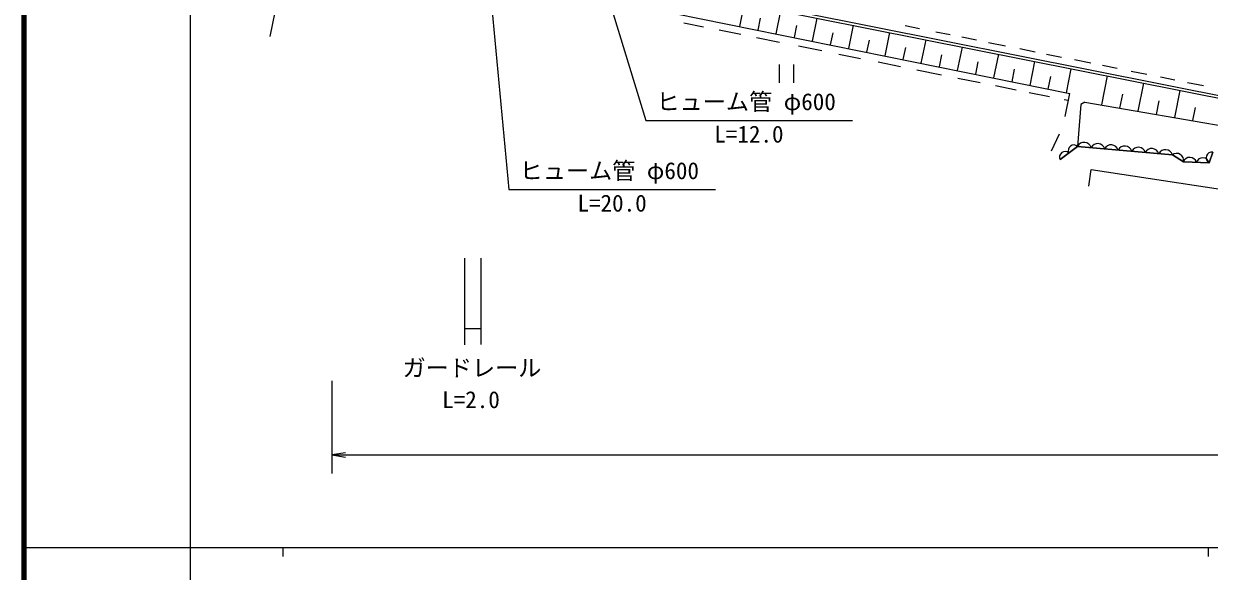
# Model space of a CAD drawing. Units: millimetres, scale not verified. Extents: x 40000 to 680000, y 20000 to 380000.
# Drawn here: x 40000 to 168135, y 202409 to 261659 of the extents above; entities that cross this region are included whole.
import ezdxf
from ezdxf.enums import TextEntityAlignment as Align

# ---------------------------------------------------------------- set-up
doc = ezdxf.new("R2010")
doc.units = ezdxf.units.MM
doc.header["$LTSCALE"] = 1000
for name, color, linetype, lineweight in [('M-BGD', 7, 'Continuous', 13), ('M-BMK-SRVR', 3, 'Continuous', 13), ('M-STR-STR3', 7, 'Continuous', 13), ('M-TTL', 7, 'Continuous', 13), ('M-TTL-BAND', 7, 'Continuous', 25)]:
    doc.layers.add(name, color=color, linetype=linetype, lineweight=lineweight)
doc.styles.add('ＭＳ ゴシック', font='')
doc.styles.get('ＭＳ ゴシック').set_extended_font_data('MS Gothic')

# ---------------------------------------------------------------- blocks, each defined once
blk = doc.blocks.new('open_arrow')
at = {"color": 0, "linetype": 'Continuous', "lineweight": -2}
blk.add_lwpolyline([(7.5, 1.25), (0, 0), (7.5, -1.25)], dxfattribs=at)

msp = doc.modelspace()

# ---------------------------------------------------------------- linework, layer by layer
at = {"layer": 'M-BGD'}
for p, q in [((92948, 269103), (190639, 249628)), ((92657, 268855), (190609, 249328)), ((90197, 266868), (153053, 254111)), ((117878, 263827), (117376, 261352)), ((121801, 263045), (121296, 260556)), ((111328, 261761), (113480, 261326)), ((119597, 262238), (119336, 260954)), ((123518, 261451), (123256, 260159)), ((125724, 262263), (125216, 259761)), ((129647, 261481), (129136, 258965)), ((136808, 261111), (135259, 261423)), ((115165, 260986), (117520, 260510)), ((119194, 260172), (121681, 259670)), ((127440, 260664), (127176, 259363)), ((133570, 260699), (133056, 258170)), ((140116, 260443), (138563, 260757)), ((142975, 259867), (141388, 260187)), ((123733, 259256), (126249, 258748)), ((131362, 259876), (131096, 258567)), ((135284, 259089), (135016, 257772)), ((137492, 259917), (136976, 257374)), ((141415, 259135), (140896, 256578)), ((146108, 259235), (144287, 259602)), ((149304, 258590), (147652, 258923)), ((128097, 258374), (130433, 257903)), ((139205, 258302), (138936, 256976)), ((145338, 258353), (144816, 255783)), ((149261, 257571), (148737, 254987)), ((152153, 258015), (150550, 258339)), ((155325, 257376), (153552, 257733)), ((121687, 255243), (121687, 257243)), ((123187, 257243), (123187, 255243)), ((132336, 257518), (134765, 257028)), ((136511, 256675), (139196, 256133)), ((143127, 257514), (142856, 256181)), ((147049, 256727), (146777, 255385)), ((153184, 256789), (152657, 254192)), ((158179, 256800), (156598, 257119)), ((161390, 256152), (159707, 256492)), ((140967, 255775), (143381, 255288)), ((150971, 255940), (150697, 254590)), ((157107, 256007), (156469, 252866)), ((161029, 255225), (160413, 252187)), ((164419, 255541), (162864, 255855)), ((167495, 254921), (165767, 255269)), ((145022, 254957), (147273, 254502)), ((148660, 254222), (150868, 253776)), ((152543, 251633), (153053, 254111)), ((158746, 254029), (158441, 252527)), ((164952, 254443), (164357, 251508)), ((152445, 253458), (152899, 253366)), ((154267, 252923), (153904, 248380)), ((154697, 253172), (154267, 252923)), ((154697, 253172), (173765, 249887)), ((162682, 253310), (162385, 251847)), ((166617, 252591), (166328, 251168)), ((151080, 247909), (151928, 249736)), ((152015, 246951), (153904, 248380)), ((153904, 248380), (152015, 246951)), ((153904, 248380), (164141, 247461)), ((164141, 247461), (153904, 248380)), ((164141, 247461), (165341, 246721)), ((165341, 246721), (164141, 247461)), ((168123, 246619), (168506, 247768)), ((168506, 247768), (168123, 246619)), ((165341, 246721), (168123, 246619)), ((168123, 246619), (165341, 246721)), ((155100, 244063), (155365, 245890)), ((155365, 245890), (173227, 243150))]:
    msp.add_line(p, q, dxfattribs=at)
for centre, radius, start, end in [((154610, 248027), 789, 16.35443, 153.38555), ((156072, 247895), 789, 16.35443, 153.38555), ((152548, 247228), 601, 46.77257, 207.46115), ((153493, 247942), 601, 46.77257, 207.46115), ((157534, 247764), 789, 16.35443, 153.38555), ((158997, 247633), 789, 16.35443, 153.38555), ((160459, 247502), 789, 16.35443, 153.38555), ((161921, 247370), 789, 16.35443, 153.38555), ((163384, 247239), 789, 16.35443, 153.38555), ((164611, 246881), 747, 347.62785, 129.02121), ((168425, 247156), 617, 82.46294, 240.66717), ((166028, 246461), 735, 16.52028, 159.27641), ((167419, 246410), 735, 16.52028, 159.27641)]:
    msp.add_arc(centre, radius, start, end, dxfattribs=at)
at = {"layer": 'M-BMK-SRVR'}
msp.add_line((74015, 296735), (66598, 260259), dxfattribs=at)
at = {"layer": 'M-STR-STR3'}
for p, q in [((95506, 289654), (107221, 251179)), ((88323, 287803), (92429, 243715)), ((107221, 251179), (129559, 251179)), ((92429, 243715), (114767, 243715)), ((87623, 236304), (87623, 226900)), ((89404, 236304), (89404, 226945)), ((89404, 228628), (87623, 228628)), ((73314, 223003), (73314, 213003)), ((73314, 215003), (296578, 215003))]:
    msp.add_line(p, q, dxfattribs=at)
at = {"layer": 'M-TTL', "color": 2, "lineweight": 140}
msp.add_line((40000, 380000), (40000, 20000), dxfattribs=at)
at = {"layer": 'M-TTL-BAND'}
for p, q in [((58000, 370000), (58000, 20000)), ((40000, 205000), (579000, 205000)), ((68000, 205000), (68000, 204000)), ((168000, 205000), (168000, 204000))]:
    msp.add_line(p, q, dxfattribs=at)

# ---------------------------------------------------------------- block references
at = {"layer": 'M-STR-STR3', "xscale": 193, "yscale": 193}
msp.add_blockref('open_arrow', (73314, 215003), dxfattribs=at)

# ---------------------------------------------------------------- texts
at = {"layer": 'M-STR-STR3', "style": 'ＭＳ ゴシック'}
for s, p in [('ヒューム管 φ600', (108390, 251753)), ('L=12.0', (114640, 248241)), ('ヒューム管 φ600', (93598, 244289)), ('L=20.0', (99848, 240776)), ('ガードレール', (80945, 222954)), ('L=2.0', (85224, 219514))]:
    msp.add_text(s, height=1833, dxfattribs=at).set_placement(p, align=Align.BOTTOM_LEFT)

doc.saveas('drawing.dxf')
